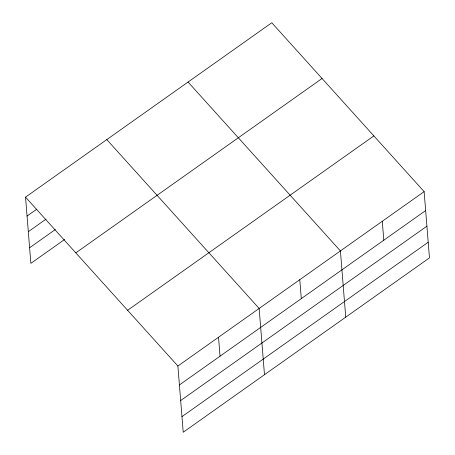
<?xml version="1.0" encoding="UTF-8"?>
<svg xmlns="http://www.w3.org/2000/svg" width="455" height="455" viewBox="0 0 455 455"><rect width="100%" height="100%" fill="white"/><g stroke="black" fill="none" stroke-linecap="round" stroke-linejoin="round"><path stroke-width="0.68" d="M25.537 197.14L271.783 22.75L424.134 191.629L429.463 257.86L183.217 432.25L177.888 366.019L25.537 197.14L30.866 263.371L64.627 239.461M27.061 216.074L36.787 209.186M28.312 231.68L46.057 219.117M29.609 247.765L55.362 229.525M75.814 252.872L322.06 78.482M127.61 310.287L373.862 135.897M177.888 366.019L424.134 191.629M179.412 384.953L425.658 210.563M180.669 400.559L426.915 226.169M181.96 416.643L428.206 242.253M188.057 82.042L340.414 250.921L345.737 317.152M106.8 139.594L259.151 308.473L264.48 374.704M382.274 221.278L383.798 240.212M299.782 279.694L301.301 298.628M218.519 337.246L220.044 356.18"/></g></svg>
